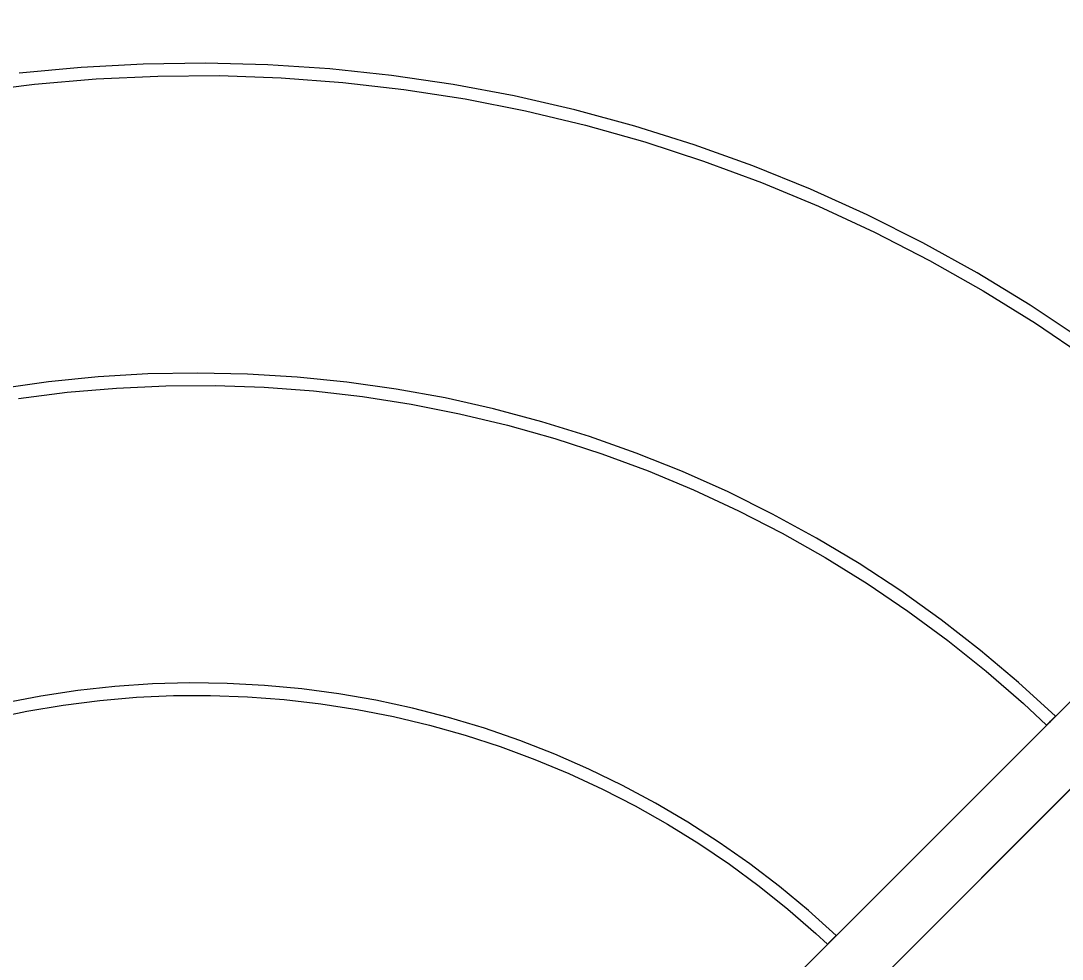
# Model space of a CAD drawing. Header units: millimetres. Extents: x -22227 to 20164, y 15335 to 61747.
# Drawn here: x -6301.8 to -6133.8, y 59553.4 to 59704.8 of the extents above; entities that cross this region are included whole.
import ezdxf

# ---------------------------------------------------------------- set-up
doc = ezdxf.new("R2010")
doc.units = ezdxf.units.MM
for name, color, linetype, lineweight in [('A-ANNO-DIMS', 7, 'Continuous', 9), ('A-ANNO-DIMS-170', 7, 'Continuous', 9), ('M-EQPM', 7, 'Continuous', 5)]:
    doc.layers.add(name, color=color, linetype=linetype, lineweight=lineweight)
doc.styles.add('Arial_2', font='arial.ttf', dxfattribs={"width": 0.8, "height": 340})
doc.dimstyles.new('AK_DIM_2_0_Arial', dxfattribs={"dimscale": 304.8, "dimtxt": 346.888196, "dimasz": 0.278871, "dimexe": 0.557743, "dimexo": 0.557743, "dimgap": 0.055774, "dimtad": 1, "dimdec": 0, "dimzin": 0, "dimdsep": 46, "dimtxsty": 'Arial_2', "dimblk1": 'OBLIQUE', "dimblk2": 'OBLIQUE', "dimsah": 1, "dimcen": 0.09, "dimadec": 0, "dimazin": 0, "dimtfac": 1, "dimtdec": 4, "dimtix": 1, "dimtmove": 0, "dimatfit": 3, "dimfxl": 1, "dimtvp": 1, "dimtolj": 1, "dimtzin": 0, "dimarcsym": 2})

# ---------------------------------------------------------------- blocks, each defined once
blk = doc.blocks.new('DanNong_VRV - OD-A-1-1235631-MẶT BẰNG BỐ TRÍ THIẾT BỊ')
at = {"layer": 'M-EQPM'}
for p, q in [((-410.68, 227.11), (-218.35, 419.45)), ((-221.18, 416.62), (-410.68, 227.11)), ((-211.28, 412.38), (-403.61, 220.04)), ((-403.61, 220.04), (-214.1, 409.55))]:
    blk.add_line(p, q, dxfattribs=at)
at = {"layer": 'M-EQPM', "flags": 128}
for points in [[(-299.64, 394.6), (-308.01, 400.15), (-316.59, 405.36), (-325.38, 410.22), (-334.35, 414.73), (-343.49, 418.87), (-352.79, 422.64), (-362.24, 426.04), (-371.81, 429.06), (-381.5, 431.7), (-391.29, 433.94), (-401.15, 435.79), (-411.09, 437.25), (-421.07, 438.31), (-431.09, 438.96), (-441.13, 439.22), (-451.16, 439.07), (-461.19, 438.53), (-471.18, 437.58)], [(-478.58, 434.6), (-468.7, 435.84), (-458.77, 436.69), (-448.82, 437.14), (-438.86, 437.2), (-428.91, 436.85), (-418.98, 436.11), (-409.09, 434.97), (-399.24, 433.44), (-389.47, 431.51), (-379.79, 429.2), (-370.2, 426.5), (-360.73, 423.41), (-351.39, 419.96), (-342.2, 416.13), (-333.16, 411.93), (-324.3, 407.38), (-315.63, 402.48), (-307.17, 397.24), (-298.92, 391.66)], [(-303.95, 333.84), (-309.89, 339.27), (-316.03, 344.45), (-322.38, 349.38), (-328.92, 354.06), (-335.64, 358.47), (-342.54, 362.6), (-349.59, 366.46), (-356.79, 370.03), (-364.13, 373.32), (-371.6, 376.3), (-379.17, 378.99), (-386.85, 381.37), (-394.62, 383.44), (-402.47, 385.2), (-410.37, 386.64), (-418.33, 387.76), (-426.33, 388.57), (-434.36, 389.06), (-442.4, 389.22), (-450.43, 389.07), (-458.46, 388.59), (-466.46, 387.79), (-474.42, 386.67)], [(-471.33, 385.12), (-463.44, 386.12), (-455.5, 386.8), (-447.55, 387.16), (-439.59, 387.2), (-431.64, 386.93), (-423.7, 386.33), (-415.8, 385.42), (-407.93, 384.2), (-400.12, 382.66), (-392.38, 380.81), (-384.72, 378.65), (-377.15, 376.19), (-369.69, 373.42), (-362.34, 370.36), (-355.12, 367.01), (-348.04, 363.37), (-341.11, 359.46), (-334.34, 355.26), (-327.75, 350.81), (-321.34, 346.09), (-315.12, 341.12), (-309.11, 335.9), (-305.37, 332.43)], [(-339.32, 298.47), (-343.81, 302.51), (-348.46, 306.37), (-353.26, 310.03), (-358.2, 313.5), (-363.28, 316.77), (-368.49, 319.84), (-373.81, 322.69), (-379.24, 325.33), (-384.77, 327.75), (-390.4, 329.95), (-396.11, 331.92), (-401.89, 333.66), (-407.74, 335.17), (-413.64, 336.44), (-419.59, 337.48), (-425.58, 338.27), (-431.6, 338.83), (-437.63, 339.14), (-443.67, 339.22), (-449.7, 339.05), (-455.73, 338.64), (-461.73, 337.99), (-467.71, 337.1), (-473.64, 335.98)], [(-475.8, 333.45), (-469.97, 334.67), (-464.09, 335.65), (-458.18, 336.4), (-452.24, 336.9), (-446.28, 337.17), (-440.32, 337.21), (-434.37, 337), (-428.43, 336.56), (-422.5, 335.87), (-416.62, 334.96), (-410.77, 333.8), (-404.97, 332.42), (-399.24, 330.8), (-393.57, 328.96), (-387.98, 326.89), (-382.48, 324.6), (-377.07, 322.09), (-371.77, 319.37), (-366.58, 316.43), (-361.52, 313.29), (-356.58, 309.96), (-351.78, 306.42), (-347.13, 302.7), (-342.63, 298.8), (-340.74, 297.06)]]:
    blk.add_lwpolyline(points, dxfattribs=at)
at = {"layer": 'M-EQPM'}
for points in [[(-303.95, 333.84), (-303.95, 333.84), (-303.97, 333.82), (-304.08, 333.72), (-304.24, 333.56), (-304.44, 333.36), (-304.66, 333.14), (-304.88, 332.91), (-305.08, 332.71), (-305.24, 332.55), (-305.34, 332.45), (-305.37, 332.43), (-305.37, 332.43)], [(-305.37, 332.43), (-305.37, 332.43), (-305.34, 332.45), (-305.24, 332.55), (-305.08, 332.71), (-304.88, 332.91), (-304.66, 333.14), (-304.44, 333.36), (-304.24, 333.56), (-304.08, 333.72), (-303.97, 333.82), (-303.95, 333.84), (-303.95, 333.84)], [(-339.32, 298.47), (-339.32, 298.47), (-339.34, 298.45), (-339.45, 298.35), (-339.61, 298.19), (-339.81, 297.99), (-340.03, 297.77), (-340.25, 297.54), (-340.45, 297.34), (-340.61, 297.18), (-340.71, 297.08), (-340.74, 297.06), (-340.74, 297.06)], [(-340.74, 297.06), (-340.74, 297.06), (-340.71, 297.08), (-340.61, 297.18), (-340.45, 297.34), (-340.25, 297.54), (-340.03, 297.77), (-339.81, 297.99), (-339.61, 298.19), (-339.45, 298.35), (-339.34, 298.45), (-339.32, 298.47), (-339.32, 298.47)]]:
    blk.add_open_spline(points, degree=3, dxfattribs=at)
blk = doc.blocks.new('DanNong_VRV - OD-A-1-V174-MẶT BẰNG BỐ TRÍ THIẾT BỊ')
at = {"layer": 'M-EQPM'}
for p, q in [((-410.68, 227.11), (-218.35, 419.45)), ((-410.68, 227.11), (-218.35, 419.45)), ((-221.18, 416.62), (-410.68, 227.11)), ((-221.18, 416.62), (-410.68, 227.11)), ((-211.28, 412.38), (-403.61, 220.04)), ((-211.28, 412.38), (-403.61, 220.04)), ((-403.61, 220.04), (-214.1, 409.55)), ((-403.61, 220.04), (-214.1, 409.55))]:
    blk.add_line(p, q, dxfattribs=at)
at = {"layer": 'M-EQPM', "flags": 128}
for points in [[(-299.64, 394.6), (-308.01, 400.15), (-316.59, 405.36), (-325.38, 410.22), (-334.35, 414.73), (-343.49, 418.87), (-352.79, 422.64), (-362.24, 426.04), (-371.81, 429.06), (-381.5, 431.7), (-391.29, 433.94), (-401.15, 435.79), (-411.09, 437.25), (-421.07, 438.31), (-431.09, 438.96), (-441.13, 439.22), (-451.16, 439.07), (-461.19, 438.53), (-471.18, 437.58)], [(-299.64, 394.6), (-308.01, 400.15), (-316.59, 405.36), (-325.38, 410.22), (-334.35, 414.73), (-343.49, 418.87), (-352.79, 422.64), (-362.24, 426.04), (-371.81, 429.06), (-381.5, 431.7), (-391.29, 433.94), (-401.15, 435.79), (-411.09, 437.25), (-421.07, 438.31), (-431.09, 438.96), (-441.13, 439.22), (-451.16, 439.07), (-461.19, 438.53), (-471.18, 437.58)], [(-478.58, 434.6), (-468.7, 435.84), (-458.77, 436.69), (-448.82, 437.14), (-438.86, 437.2), (-428.91, 436.85), (-418.98, 436.11), (-409.09, 434.97), (-399.24, 433.44), (-389.47, 431.51), (-379.79, 429.2), (-370.2, 426.5), (-360.73, 423.41), (-351.39, 419.96), (-342.2, 416.13), (-333.16, 411.93), (-324.3, 407.38), (-315.63, 402.48), (-307.17, 397.24), (-298.92, 391.66)], [(-478.58, 434.6), (-468.7, 435.84), (-458.77, 436.69), (-448.82, 437.14), (-438.86, 437.2), (-428.91, 436.85), (-418.98, 436.11), (-409.09, 434.97), (-399.24, 433.44), (-389.47, 431.51), (-379.79, 429.2), (-370.2, 426.5), (-360.73, 423.41), (-351.39, 419.96), (-342.2, 416.13), (-333.16, 411.93), (-324.3, 407.38), (-315.63, 402.48), (-307.17, 397.24), (-298.92, 391.66)], [(-303.95, 333.84), (-309.89, 339.27), (-316.03, 344.45), (-322.38, 349.38), (-328.92, 354.06), (-335.64, 358.47), (-342.54, 362.6), (-349.59, 366.46), (-356.79, 370.03), (-364.13, 373.32), (-371.6, 376.3), (-379.17, 378.99), (-386.85, 381.37), (-394.62, 383.44), (-402.47, 385.2), (-410.37, 386.64), (-418.33, 387.76), (-426.33, 388.57), (-434.36, 389.06), (-442.4, 389.22), (-450.43, 389.07), (-458.46, 388.59), (-466.46, 387.79), (-474.42, 386.67)], [(-303.95, 333.84), (-309.89, 339.27), (-316.03, 344.45), (-322.38, 349.38), (-328.92, 354.06), (-335.64, 358.47), (-342.54, 362.6), (-349.59, 366.46), (-356.79, 370.03), (-364.13, 373.32), (-371.6, 376.3), (-379.17, 378.99), (-386.85, 381.37), (-394.62, 383.44), (-402.47, 385.2), (-410.37, 386.64), (-418.33, 387.76), (-426.33, 388.57), (-434.36, 389.06), (-442.4, 389.22), (-450.43, 389.07), (-458.46, 388.59), (-466.46, 387.79), (-474.42, 386.67)], [(-471.33, 385.12), (-463.44, 386.12), (-455.5, 386.8), (-447.55, 387.16), (-439.59, 387.2), (-431.64, 386.93), (-423.7, 386.33), (-415.8, 385.42), (-407.93, 384.2), (-400.12, 382.66), (-392.38, 380.81), (-384.72, 378.65), (-377.15, 376.19), (-369.69, 373.42), (-362.34, 370.36), (-355.12, 367.01), (-348.04, 363.37), (-341.11, 359.46), (-334.34, 355.26), (-327.75, 350.81), (-321.34, 346.09), (-315.12, 341.12), (-309.11, 335.9), (-305.37, 332.43)], [(-471.33, 385.12), (-463.44, 386.12), (-455.5, 386.8), (-447.55, 387.16), (-439.59, 387.2), (-431.64, 386.93), (-423.7, 386.33), (-415.8, 385.42), (-407.93, 384.2), (-400.12, 382.66), (-392.38, 380.81), (-384.72, 378.65), (-377.15, 376.19), (-369.69, 373.42), (-362.34, 370.36), (-355.12, 367.01), (-348.04, 363.37), (-341.11, 359.46), (-334.34, 355.26), (-327.75, 350.81), (-321.34, 346.09), (-315.12, 341.12), (-309.11, 335.9), (-305.37, 332.43)], [(-339.32, 298.47), (-343.81, 302.51), (-348.46, 306.37), (-353.26, 310.03), (-358.2, 313.5), (-363.28, 316.77), (-368.49, 319.84), (-373.81, 322.69), (-379.24, 325.33), (-384.77, 327.75), (-390.4, 329.95), (-396.11, 331.92), (-401.89, 333.66), (-407.74, 335.17), (-413.64, 336.44), (-419.59, 337.48), (-425.58, 338.27), (-431.6, 338.83), (-437.63, 339.14), (-443.67, 339.22), (-449.7, 339.05), (-455.73, 338.64), (-461.73, 337.99), (-467.71, 337.1), (-473.64, 335.98)], [(-339.32, 298.47), (-343.81, 302.51), (-348.46, 306.37), (-353.26, 310.03), (-358.2, 313.5), (-363.28, 316.77), (-368.49, 319.84), (-373.81, 322.69), (-379.24, 325.33), (-384.77, 327.75), (-390.4, 329.95), (-396.11, 331.92), (-401.89, 333.66), (-407.74, 335.17), (-413.64, 336.44), (-419.59, 337.48), (-425.58, 338.27), (-431.6, 338.83), (-437.63, 339.14), (-443.67, 339.22), (-449.7, 339.05), (-455.73, 338.64), (-461.73, 337.99), (-467.71, 337.1), (-473.64, 335.98)], [(-475.8, 333.45), (-469.97, 334.67), (-464.09, 335.65), (-458.18, 336.4), (-452.24, 336.9), (-446.28, 337.17), (-440.32, 337.21), (-434.37, 337), (-428.43, 336.56), (-422.5, 335.87), (-416.62, 334.96), (-410.77, 333.8), (-404.97, 332.42), (-399.24, 330.8), (-393.57, 328.96), (-387.98, 326.89), (-382.48, 324.6), (-377.07, 322.09), (-371.77, 319.37), (-366.58, 316.43), (-361.52, 313.29), (-356.58, 309.96), (-351.78, 306.42), (-347.13, 302.7), (-342.63, 298.8), (-340.74, 297.06)], [(-475.8, 333.45), (-469.97, 334.67), (-464.09, 335.65), (-458.18, 336.4), (-452.24, 336.9), (-446.28, 337.17), (-440.32, 337.21), (-434.37, 337), (-428.43, 336.56), (-422.5, 335.87), (-416.62, 334.96), (-410.77, 333.8), (-404.97, 332.42), (-399.24, 330.8), (-393.57, 328.96), (-387.98, 326.89), (-382.48, 324.6), (-377.07, 322.09), (-371.77, 319.37), (-366.58, 316.43), (-361.52, 313.29), (-356.58, 309.96), (-351.78, 306.42), (-347.13, 302.7), (-342.63, 298.8), (-340.74, 297.06)]]:
    blk.add_lwpolyline(points, dxfattribs=at)
at = {"layer": 'M-EQPM'}
for points in [[(-303.95, 333.84), (-303.95, 333.84), (-303.97, 333.82), (-304.08, 333.72), (-304.24, 333.56), (-304.44, 333.36), (-304.66, 333.14), (-304.88, 332.91), (-305.08, 332.71), (-305.24, 332.55), (-305.34, 332.45), (-305.37, 332.43), (-305.37, 332.43)], [(-305.37, 332.43), (-305.37, 332.43), (-305.34, 332.45), (-305.24, 332.55), (-305.08, 332.71), (-304.88, 332.91), (-304.66, 333.14), (-304.44, 333.36), (-304.24, 333.56), (-304.08, 333.72), (-303.97, 333.82), (-303.95, 333.84), (-303.95, 333.84)], [(-303.95, 333.84), (-303.95, 333.84), (-303.97, 333.82), (-304.08, 333.72), (-304.24, 333.56), (-304.44, 333.36), (-304.66, 333.14), (-304.88, 332.91), (-305.08, 332.71), (-305.24, 332.55), (-305.34, 332.45), (-305.37, 332.43), (-305.37, 332.43)], [(-305.37, 332.43), (-305.37, 332.43), (-305.34, 332.45), (-305.24, 332.55), (-305.08, 332.71), (-304.88, 332.91), (-304.66, 333.14), (-304.44, 333.36), (-304.24, 333.56), (-304.08, 333.72), (-303.97, 333.82), (-303.95, 333.84), (-303.95, 333.84)], [(-339.32, 298.47), (-339.32, 298.47), (-339.34, 298.45), (-339.45, 298.35), (-339.61, 298.19), (-339.81, 297.99), (-340.03, 297.77), (-340.25, 297.54), (-340.45, 297.34), (-340.61, 297.18), (-340.71, 297.08), (-340.74, 297.06), (-340.74, 297.06)], [(-340.74, 297.06), (-340.74, 297.06), (-340.71, 297.08), (-340.61, 297.18), (-340.45, 297.34), (-340.25, 297.54), (-340.03, 297.77), (-339.81, 297.99), (-339.61, 298.19), (-339.45, 298.35), (-339.34, 298.45), (-339.32, 298.47), (-339.32, 298.47)], [(-339.32, 298.47), (-339.32, 298.47), (-339.34, 298.45), (-339.45, 298.35), (-339.61, 298.19), (-339.81, 297.99), (-340.03, 297.77), (-340.25, 297.54), (-340.45, 297.34), (-340.61, 297.18), (-340.71, 297.08), (-340.74, 297.06), (-340.74, 297.06)], [(-340.74, 297.06), (-340.74, 297.06), (-340.71, 297.08), (-340.61, 297.18), (-340.45, 297.34), (-340.25, 297.54), (-340.03, 297.77), (-339.81, 297.99), (-339.61, 298.19), (-339.45, 298.35), (-339.34, 298.45), (-339.32, 298.47), (-339.32, 298.47)]]:
    blk.add_open_spline(points, degree=3, dxfattribs=at)
blk = doc.blocks.new('DanNong_VRV - OD-A-1-V179-MẶT BẰNG BỐ TRÍ THIẾT BỊ')
at = {"layer": 'M-EQPM'}
for p, q in [((-410.68, 227.11), (-218.35, 419.45)), ((-410.68, 227.11), (-218.35, 419.45)), ((-221.18, 416.62), (-410.68, 227.11)), ((-221.18, 416.62), (-410.68, 227.11)), ((-211.28, 412.38), (-403.61, 220.04)), ((-211.28, 412.38), (-403.61, 220.04)), ((-403.61, 220.04), (-214.1, 409.55)), ((-403.61, 220.04), (-214.1, 409.55))]:
    blk.add_line(p, q, dxfattribs=at)
at = {"layer": 'M-EQPM', "flags": 128}
for points in [[(-299.64, 394.6), (-308.01, 400.15), (-316.59, 405.36), (-325.38, 410.22), (-334.35, 414.73), (-343.49, 418.87), (-352.79, 422.64), (-362.24, 426.04), (-371.81, 429.06), (-381.5, 431.7), (-391.29, 433.94), (-401.15, 435.79), (-411.09, 437.25), (-421.07, 438.31), (-431.09, 438.96), (-441.13, 439.22), (-451.16, 439.07), (-461.19, 438.53), (-471.18, 437.58)], [(-299.64, 394.6), (-308.01, 400.15), (-316.59, 405.36), (-325.38, 410.22), (-334.35, 414.73), (-343.49, 418.87), (-352.79, 422.64), (-362.24, 426.04), (-371.81, 429.06), (-381.5, 431.7), (-391.29, 433.94), (-401.15, 435.79), (-411.09, 437.25), (-421.07, 438.31), (-431.09, 438.96), (-441.13, 439.22), (-451.16, 439.07), (-461.19, 438.53), (-471.18, 437.58)], [(-478.58, 434.6), (-468.7, 435.84), (-458.77, 436.69), (-448.82, 437.14), (-438.86, 437.2), (-428.91, 436.85), (-418.98, 436.11), (-409.09, 434.97), (-399.24, 433.44), (-389.47, 431.51), (-379.79, 429.2), (-370.2, 426.5), (-360.73, 423.41), (-351.39, 419.96), (-342.2, 416.13), (-333.16, 411.93), (-324.3, 407.38), (-315.63, 402.48), (-307.17, 397.24), (-298.92, 391.66)], [(-478.58, 434.6), (-468.7, 435.84), (-458.77, 436.69), (-448.82, 437.14), (-438.86, 437.2), (-428.91, 436.85), (-418.98, 436.11), (-409.09, 434.97), (-399.24, 433.44), (-389.47, 431.51), (-379.79, 429.2), (-370.2, 426.5), (-360.73, 423.41), (-351.39, 419.96), (-342.2, 416.13), (-333.16, 411.93), (-324.3, 407.38), (-315.63, 402.48), (-307.17, 397.24), (-298.92, 391.66)], [(-303.95, 333.84), (-309.89, 339.27), (-316.03, 344.45), (-322.38, 349.38), (-328.92, 354.06), (-335.64, 358.47), (-342.54, 362.6), (-349.59, 366.46), (-356.79, 370.03), (-364.13, 373.32), (-371.6, 376.3), (-379.17, 378.99), (-386.85, 381.37), (-394.62, 383.44), (-402.47, 385.2), (-410.37, 386.64), (-418.33, 387.76), (-426.33, 388.57), (-434.36, 389.06), (-442.4, 389.22), (-450.43, 389.07), (-458.46, 388.59), (-466.46, 387.79), (-474.42, 386.67)], [(-303.95, 333.84), (-309.89, 339.27), (-316.03, 344.45), (-322.38, 349.38), (-328.92, 354.06), (-335.64, 358.47), (-342.54, 362.6), (-349.59, 366.46), (-356.79, 370.03), (-364.13, 373.32), (-371.6, 376.3), (-379.17, 378.99), (-386.85, 381.37), (-394.62, 383.44), (-402.47, 385.2), (-410.37, 386.64), (-418.33, 387.76), (-426.33, 388.57), (-434.36, 389.06), (-442.4, 389.22), (-450.43, 389.07), (-458.46, 388.59), (-466.46, 387.79), (-474.42, 386.67)], [(-471.33, 385.12), (-463.44, 386.12), (-455.5, 386.8), (-447.55, 387.16), (-439.59, 387.2), (-431.64, 386.93), (-423.7, 386.33), (-415.8, 385.42), (-407.93, 384.2), (-400.12, 382.66), (-392.38, 380.81), (-384.72, 378.65), (-377.15, 376.19), (-369.69, 373.42), (-362.34, 370.36), (-355.12, 367.01), (-348.04, 363.37), (-341.11, 359.46), (-334.34, 355.26), (-327.75, 350.81), (-321.34, 346.09), (-315.12, 341.12), (-309.11, 335.9), (-305.37, 332.43)], [(-471.33, 385.12), (-463.44, 386.12), (-455.5, 386.8), (-447.55, 387.16), (-439.59, 387.2), (-431.64, 386.93), (-423.7, 386.33), (-415.8, 385.42), (-407.93, 384.2), (-400.12, 382.66), (-392.38, 380.81), (-384.72, 378.65), (-377.15, 376.19), (-369.69, 373.42), (-362.34, 370.36), (-355.12, 367.01), (-348.04, 363.37), (-341.11, 359.46), (-334.34, 355.26), (-327.75, 350.81), (-321.34, 346.09), (-315.12, 341.12), (-309.11, 335.9), (-305.37, 332.43)], [(-339.32, 298.47), (-343.81, 302.51), (-348.46, 306.37), (-353.26, 310.03), (-358.2, 313.5), (-363.28, 316.77), (-368.49, 319.84), (-373.81, 322.69), (-379.24, 325.33), (-384.77, 327.75), (-390.4, 329.95), (-396.11, 331.92), (-401.89, 333.66), (-407.74, 335.17), (-413.64, 336.44), (-419.59, 337.48), (-425.58, 338.27), (-431.6, 338.83), (-437.63, 339.14), (-443.67, 339.22), (-449.7, 339.05), (-455.73, 338.64), (-461.73, 337.99), (-467.71, 337.1), (-473.64, 335.98)], [(-339.32, 298.47), (-343.81, 302.51), (-348.46, 306.37), (-353.26, 310.03), (-358.2, 313.5), (-363.28, 316.77), (-368.49, 319.84), (-373.81, 322.69), (-379.24, 325.33), (-384.77, 327.75), (-390.4, 329.95), (-396.11, 331.92), (-401.89, 333.66), (-407.74, 335.17), (-413.64, 336.44), (-419.59, 337.48), (-425.58, 338.27), (-431.6, 338.83), (-437.63, 339.14), (-443.67, 339.22), (-449.7, 339.05), (-455.73, 338.64), (-461.73, 337.99), (-467.71, 337.1), (-473.64, 335.98)], [(-475.8, 333.45), (-469.97, 334.67), (-464.09, 335.65), (-458.18, 336.4), (-452.24, 336.9), (-446.28, 337.17), (-440.32, 337.21), (-434.37, 337), (-428.43, 336.56), (-422.5, 335.87), (-416.62, 334.96), (-410.77, 333.8), (-404.97, 332.42), (-399.24, 330.8), (-393.57, 328.96), (-387.98, 326.89), (-382.48, 324.6), (-377.07, 322.09), (-371.77, 319.37), (-366.58, 316.43), (-361.52, 313.29), (-356.58, 309.96), (-351.78, 306.42), (-347.13, 302.7), (-342.63, 298.8), (-340.74, 297.06)], [(-475.8, 333.45), (-469.97, 334.67), (-464.09, 335.65), (-458.18, 336.4), (-452.24, 336.9), (-446.28, 337.17), (-440.32, 337.21), (-434.37, 337), (-428.43, 336.56), (-422.5, 335.87), (-416.62, 334.96), (-410.77, 333.8), (-404.97, 332.42), (-399.24, 330.8), (-393.57, 328.96), (-387.98, 326.89), (-382.48, 324.6), (-377.07, 322.09), (-371.77, 319.37), (-366.58, 316.43), (-361.52, 313.29), (-356.58, 309.96), (-351.78, 306.42), (-347.13, 302.7), (-342.63, 298.8), (-340.74, 297.06)]]:
    blk.add_lwpolyline(points, dxfattribs=at)
at = {"layer": 'M-EQPM'}
for points in [[(-303.95, 333.84), (-303.95, 333.84), (-303.97, 333.82), (-304.08, 333.72), (-304.24, 333.56), (-304.44, 333.36), (-304.66, 333.14), (-304.88, 332.91), (-305.08, 332.71), (-305.24, 332.55), (-305.34, 332.45), (-305.37, 332.43), (-305.37, 332.43)], [(-305.37, 332.43), (-305.37, 332.43), (-305.34, 332.45), (-305.24, 332.55), (-305.08, 332.71), (-304.88, 332.91), (-304.66, 333.14), (-304.44, 333.36), (-304.24, 333.56), (-304.08, 333.72), (-303.97, 333.82), (-303.95, 333.84), (-303.95, 333.84)], [(-303.95, 333.84), (-303.95, 333.84), (-303.97, 333.82), (-304.08, 333.72), (-304.24, 333.56), (-304.44, 333.36), (-304.66, 333.14), (-304.88, 332.91), (-305.08, 332.71), (-305.24, 332.55), (-305.34, 332.45), (-305.37, 332.43), (-305.37, 332.43)], [(-305.37, 332.43), (-305.37, 332.43), (-305.34, 332.45), (-305.24, 332.55), (-305.08, 332.71), (-304.88, 332.91), (-304.66, 333.14), (-304.44, 333.36), (-304.24, 333.56), (-304.08, 333.72), (-303.97, 333.82), (-303.95, 333.84), (-303.95, 333.84)], [(-339.32, 298.47), (-339.32, 298.47), (-339.34, 298.45), (-339.45, 298.35), (-339.61, 298.19), (-339.81, 297.99), (-340.03, 297.77), (-340.25, 297.54), (-340.45, 297.34), (-340.61, 297.18), (-340.71, 297.08), (-340.74, 297.06), (-340.74, 297.06)], [(-340.74, 297.06), (-340.74, 297.06), (-340.71, 297.08), (-340.61, 297.18), (-340.45, 297.34), (-340.25, 297.54), (-340.03, 297.77), (-339.81, 297.99), (-339.61, 298.19), (-339.45, 298.35), (-339.34, 298.45), (-339.32, 298.47), (-339.32, 298.47)], [(-339.32, 298.47), (-339.32, 298.47), (-339.34, 298.45), (-339.45, 298.35), (-339.61, 298.19), (-339.81, 297.99), (-340.03, 297.77), (-340.25, 297.54), (-340.45, 297.34), (-340.61, 297.18), (-340.71, 297.08), (-340.74, 297.06), (-340.74, 297.06)], [(-340.74, 297.06), (-340.74, 297.06), (-340.71, 297.08), (-340.61, 297.18), (-340.45, 297.34), (-340.25, 297.54), (-340.03, 297.77), (-339.81, 297.99), (-339.61, 298.19), (-339.45, 298.35), (-339.34, 298.45), (-339.32, 298.47), (-339.32, 298.47)]]:
    blk.add_open_spline(points, degree=3, dxfattribs=at)
blk = doc.blocks.new('AK-SGS-M3-Hrvt_rvt-1-MẶT BẰNG BỐ TRÍ THIẾT BỊ')
at = {"layer": 'M-EQPM', "lineweight": 9}
for name in ['DanNong_VRV - OD-A-1-1235631-MẶT BẰNG BỐ TRÍ THIẾT BỊ', 'DanNong_VRV - OD-A-1-V174-MẶT BẰNG BỐ TRÍ THIẾT BỊ', 'DanNong_VRV - OD-A-1-V179-MẶT BẰNG BỐ TRÍ THIẾT BỊ']:
    blk.add_blockref(name, (-5830.9, 59258.71), dxfattribs=at)
blk = doc.blocks.new('DIMBLOCK12-MẶT BẰNG BỐ TRÍ THIẾT BỊ')
at = {"layer": 'A-ANNO-DIMS-170'}
for p, q in [((-20048.59, 59519.25), (-20048.59, 59689.25)), ((10901.41, 59519.25), (10901.41, 59689.25)), ((-20048.59, 59519.25), (-20006.09, 59561.75)), ((10901.41, 59519.25), (10943.91, 59561.75)), ((-20048.59, 59519.25), (-20091.09, 59476.75)), ((-20048.59, 59519.25), (10901.41, 59519.25)), ((-20048.59, 59519.25), (-20048.59, 59409.35)), ((10901.41, 59519.25), (10858.91, 59476.75)), ((10901.41, 59519.25), (10901.41, 59409.35))]:
    blk.add_line(p, q, dxfattribs=at)
at = {"layer": 'A-ANNO-DIMS-170', "color": 0, "insert": (-5093.92, 59977.64), "char_height": 340, "width": 1248.7975, "attachment_point": 1, "line_spacing_factor": 0.941778, "style": 'Arial_2'}
blk.add_mtext('30950', dxfattribs=at)
blk = doc.blocks.new('_Oblique')
at = {"color": 0, "linetype": 'ByBlock', "lineweight": -2}
blk.add_line((-0.5, -0.5), (0.5, 0.5), dxfattribs=at)

msp = doc.modelspace()

# ---------------------------------------------------------------- block references
at = {"lineweight": 5}
msp.add_blockref('AK-SGS-M3-Hrvt_rvt-1-MẶT BẰNG BỐ TRÍ THIẾT BỊ', (0, 0), dxfattribs=at)

# ---------------------------------------------------------------- dimensions: what is measured, and where the dimension line sits
at = {"layer": 'A-ANNO-DIMS'}
dim = msp.add_linear_dim(base=(10901.41, 59519.25), p1=(-20048.59, 59579.35), p2=(10901.41, 59579.35), dimstyle='AK_DIM_2_0_Arial', override={"dimpost": '<>', "dimfxl": 30950}, dxfattribs=at)
dim.commit()
dim.dimension.update_dxf_attribs({"geometry": 'DIMBLOCK12-MẶT BẰNG BỐ TRÍ THIẾT BỊ', "text_midpoint": (-4573.59, 59709.96)})

doc.saveas('drawing.dxf')
